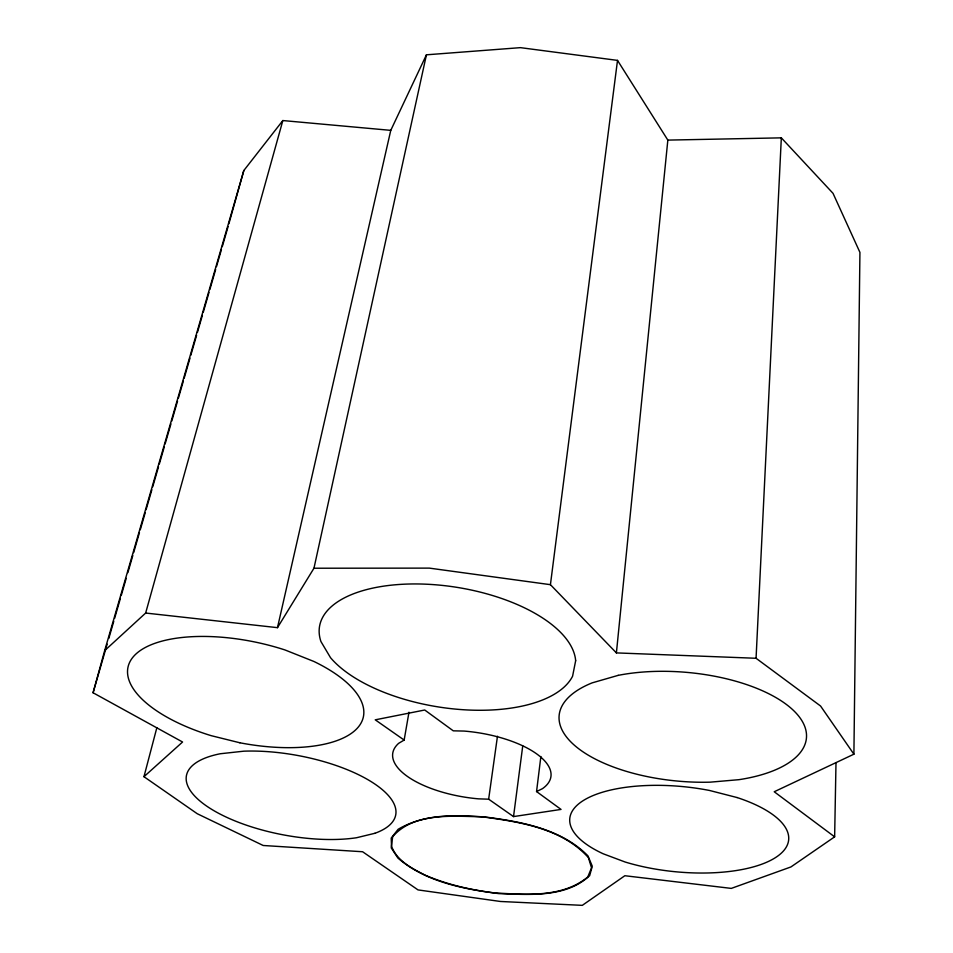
<?xml version="1.0" encoding="UTF-8"?>
<svg xmlns="http://www.w3.org/2000/svg" width="953" height="953" viewBox="0 0 953 953"><rect width="100%" height="100%" fill="white"/><g stroke="black" fill="none" stroke-linecap="round" stroke-linejoin="round"><path stroke-width="1.43" d="M834.637 836.841L774.217 791.752L853.9 754.192L859.928 252.378L833.029 193.34L781.329 137.851L667.839 140.103L617.508 60.384L520.433 47.65L426.432 54.809L390.766 130.358L277.478 627.658L145.654 613.041L104.663 650.649L93.072 692.76L182.571 742.006L143.963 776.695L197.259 813.731L263.195 845.49L362.593 851.744L418.022 889.911L500.468 901.478L582.307 905.35L624.858 875.724L731.296 888.399L790.93 866.944L834.637 836.841L835.995 762.591M853.9 754.192L820.557 706.006L756.063 658.273L781.329 137.851M756.063 658.273L616.4 652.9L667.839 140.103M408.98 712.225L404.155 740.064L398.676 743.316A79.945 32.855 8.4 0 0 478.573 798.852L488.651 799.186L513.524 816.59L561.031 809.419L536.551 791.562L540.875 756.503M616.4 652.9L550.429 584.677L617.508 60.384M513.524 816.59L522.744 745.901M488.651 799.186L497.466 736.252M277.478 627.658L313.966 568.226L426.432 54.809M143.963 776.695L156.84 727.735M145.654 613.041L282.838 120.554L390.766 130.358M228.875 223.788L243.825 170.527L282.838 120.554M104.663 650.649L243.825 170.527M93.072 692.76L107.153 644.145M108.809 638.427L113.776 621.261M114.598 618.402L120.4 598.389M121.234 595.53L126.201 578.364M127.857 572.646L132.824 555.492M133.646 552.633L139.448 532.608M140.282 529.749L145.249 512.595M146.071 509.736L151.872 489.711M152.706 486.852L158.496 466.839M159.33 463.98L164.297 446.814M165.119 443.955L170.921 423.942M171.754 421.083L177.544 401.058M178.378 398.199L183.345 381.045M184.179 378.186L189.969 358.161M190.803 355.302L196.604 335.289M197.426 332.43L202.393 315.264M203.227 312.405L209.017 292.392M209.851 289.533L215.652 269.508M216.474 266.649L221.441 249.495M222.275 246.636L228.077 226.611M536.551 791.562L542.495 788.643A79.945 32.855 8.4 0 0 537.254 754.311A79.945 32.855 8.4 0 0 464.123 731.07L453.271 730.832L424.728 710.009L375.244 719.825L404.155 740.064M313.966 568.226L429.35 568.119L550.429 584.677M392.66 836.686L391.242 847.92L397.937 858.093C425.777 881.906 463.468 889.03 498.788 893.616C529.165 894.593 565.76 898.012 589.645 875.676L592.278 866.206L587.941 855.842C561.972 829.455 523.078 822.022 487.722 817.34C457.809 814.612 424.812 813.481 398.092 829.324L391.206 838.092L391.528 846.3C397.175 861.155 412.208 868.54 425.503 875.342C447.493 884.658 470.877 889.995 494.524 892.913C525.615 894.569 562.127 898.131 587.775 876.986L591.527 867.802L588.394 857.617C561.913 828.086 519.266 821.808 481.884 816.781C452.413 816.328 414.055 812.123 392.66 836.686M575.66 660.727L572.586 676.213A129.584 60.515 9.1 0 1 460.37 709.52A129.584 60.515 9.1 0 1 330.524 657.689L320.935 641.536A129.584 60.515 9.1 0 1 434.211 584.677A129.584 60.515 9.1 0 1 575.66 660.727M618.199 675.355L592.135 682.872A124.176 54.547 5.2 0 0 575.529 746.211A124.176 54.547 5.2 0 0 710.152 782.163L738.956 779.673A124.176 54.547 5.2 0 0 790.787 707.996A124.176 54.547 5.2 0 0 618.199 675.355M374.934 833.279L356.553 837.735A106.474 40.336 10.6 0 1 211.34 809.133A106.474 40.336 10.6 0 1 220.262 753.752L243.849 751.178A106.474 40.336 10.6 0 1 371.539 781.877A106.474 40.336 10.6 0 1 374.934 833.279M239.87 742.78L211.197 735.668A120.292 50.878 11.9 0 1 133.432 656.605A120.292 50.878 11.9 0 1 285.066 649.982L313.918 661.477A120.292 50.878 11.9 0 1 357.387 728.104A120.292 50.878 11.9 0 1 239.87 742.78M737.122 797.554L709.58 790.478A109.964 42.718 5.6 0 0 584.368 799.901A109.964 42.718 5.6 0 0 603.273 853.817L625.097 862A109.964 42.718 5.6 0 0 773.336 858.903A109.964 42.718 5.6 0 0 737.122 797.554"/></g></svg>
